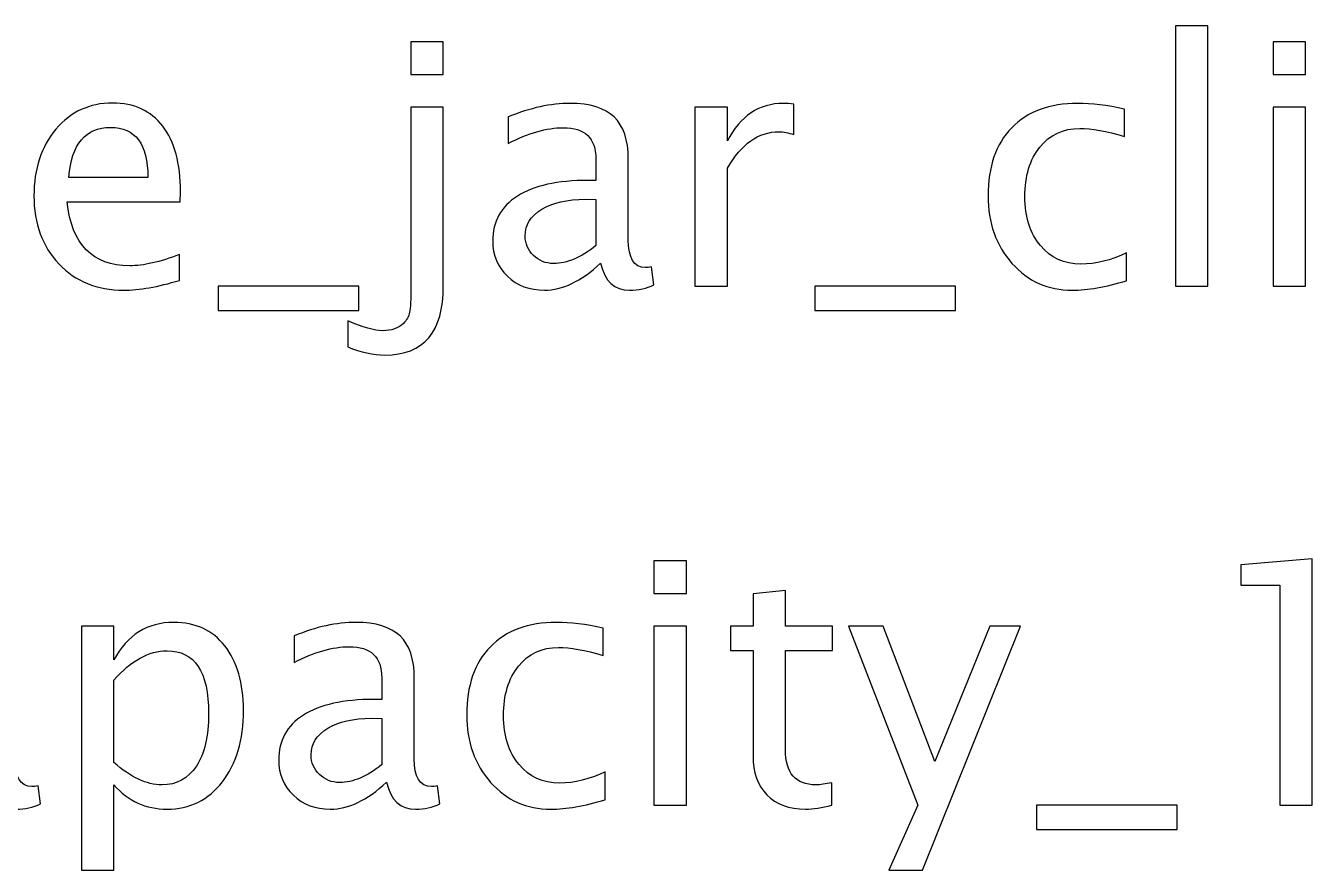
# Model space of a CAD drawing. Header units: centimetres. Extents: x -23.9 to 24.1, y -19.5 to 28.7.
# Drawn here: x -8.97 to 1.1, y 22.09 to 28.71 of the extents above; entities that cross this region are included whole.
import ezdxf

# ---------------------------------------------------------------- set-up
doc = ezdxf.new("R2010")
doc.units = ezdxf.units.CM
doc.header["$MEASUREMENT"] = 0
doc.layers.add('Layer 1', color=7, linetype='Continuous')

msp = doc.modelspace()

# ---------------------------------------------------------------- linework, layer by layer
at = {"layer": 'Layer 1'}
for points, knots in [([(0.03003, 26.67044), (0.03003, 26.67044), (0.03003, 28.71037), (0.03003, 28.71037), (0.03003, 28.71037), (0.03003, 28.71037), (0.28403, 28.71037), (0.28403, 28.71037), (0.28403, 28.71037), (0.28403, 28.71037), (0.28403, 26.67044), (0.28403, 26.67044), (0.28403, 26.67044), (0.28403, 26.67044), (0.03003, 26.67044), (0.03003, 26.67044)], [0, 0, 0, 0, 0.2, 0.2, 0.2, 0.2, 0.4, 0.4, 0.4, 0.4, 0.6, 0.6, 0.6, 0.6, 1, 1, 1, 1]), ([(-5.95396, 28.32938), (-5.95396, 28.32938), (-5.95396, 28.58338), (-5.95396, 28.58338), (-5.95396, 28.58338), (-5.95396, 28.58338), (-5.69996, 28.58338), (-5.69996, 28.58338), (-5.69996, 28.58338), (-5.69996, 28.58338), (-5.69996, 28.32938), (-5.69996, 28.32938), (-5.69996, 28.32938), (-5.69996, 28.32938), (-5.95396, 28.32938), (-5.95396, 28.32938)], [0, 0, 0, 0, 0.2, 0.2, 0.2, 0.2, 0.4, 0.4, 0.4, 0.4, 0.6, 0.6, 0.6, 0.6, 1, 1, 1, 1]), ([(0.79467, 28.32938), (0.79467, 28.32938), (0.79467, 28.58338), (0.79467, 28.58338), (0.79467, 28.58338), (0.79467, 28.58338), (1.04867, 28.58338), (1.04867, 28.58338), (1.04867, 28.58338), (1.04867, 28.58338), (1.04867, 28.32938), (1.04867, 28.32938), (1.04867, 28.32938), (1.04867, 28.32938), (0.79467, 28.32938), (0.79467, 28.32938)], [0, 0, 0, 0, 0.2, 0.2, 0.2, 0.2, 0.4, 0.4, 0.4, 0.4, 0.6, 0.6, 0.6, 0.6, 1, 1, 1, 1]), ([(-7.76414, 26.71542), (-7.9348, 26.66427), (-8.08076, 26.63869), (-8.20247, 26.63869), (-8.20247, 26.63869), (-8.41017, 26.63869), (-8.57906, 26.70748), (-8.70914, 26.84462), (-8.70914, 26.84462), (-8.83923, 26.98177), (-8.9045, 27.15948), (-8.9045, 27.3782), (-8.9045, 27.3782), (-8.9045, 27.59031), (-8.84717, 27.76449), (-8.73208, 27.90075), (-8.73208, 27.90075), (-8.61698, 28.03657), (-8.4697, 28.10448), (-8.29022, 28.10448), (-8.29022, 28.10448), (-8.12045, 28.10448), (-7.98904, 28.04407), (-7.89643, 27.92324), (-7.89643, 27.92324), (-7.80383, 27.80241), (-7.75753, 27.63132), (-7.75753, 27.40951), (-7.75753, 27.40951), (-7.75753, 27.40951), (-7.75885, 27.3319), (-7.75885, 27.3319), (-7.75885, 27.3319), (-7.75885, 27.3319), (-8.6452, 27.3319), (-8.6452, 27.3319), (-8.6452, 27.3319), (-8.60816, 26.99676), (-8.44456, 26.82919), (-8.15484, 26.82919), (-8.15484, 26.82919), (-8.04857, 26.82919), (-7.91848, 26.85918), (-7.76414, 26.91915), (-7.76414, 26.91915), (-7.76414, 26.91915), (-7.76414, 26.71542), (-7.76414, 26.71542)], [0, 0, 0, 0, 0.07692308, 0.07692308, 0.07692308, 0.07692308, 0.15384615, 0.15384615, 0.15384615, 0.15384615, 0.23076923, 0.23076923, 0.23076923, 0.23076923, 0.30769231, 0.30769231, 0.30769231, 0.30769231, 0.38461538, 0.38461538, 0.38461538, 0.38461538, 0.46153846, 0.46153846, 0.46153846, 0.46153846, 0.53846154, 0.53846154, 0.53846154, 0.53846154, 0.61538462, 0.61538462, 0.61538462, 0.61538462, 0.69230769, 0.69230769, 0.69230769, 0.69230769, 0.76923077, 0.76923077, 0.76923077, 0.76923077, 0.84615385, 0.84615385, 0.84615385, 0.84615385, 1, 1, 1, 1]), ([(-4.46877, 26.84903), (-4.62134, 26.7088), (-4.76819, 26.63869), (-4.9093, 26.63869), (-4.9093, 26.63869), (-5.02527, 26.63869), (-5.12185, 26.67485), (-5.19813, 26.74761), (-5.19813, 26.74761), (-5.27486, 26.82037), (-5.31323, 26.91209), (-5.31323, 27.02278), (-5.31323, 27.02278), (-5.31323, 27.17579), (-5.24885, 27.29353), (-5.12008, 27.37555), (-5.12008, 27.37555), (-4.99132, 27.45757), (-4.80655, 27.49858), (-4.56578, 27.49858), (-4.56578, 27.49858), (-4.56578, 27.49858), (-4.50625, 27.49858), (-4.50625, 27.49858), (-4.50625, 27.49858), (-4.50625, 27.49858), (-4.50625, 27.66748), (-4.50625, 27.66748), (-4.50625, 27.66748), (-4.50625, 27.8302), (-4.59092, 27.91133), (-4.76069, 27.91133), (-4.76069, 27.91133), (-4.8921, 27.91133), (-5.03586, 27.86988), (-5.19152, 27.78698), (-5.19152, 27.78698), (-5.19152, 27.78698), (-5.19152, 27.996), (-5.19152, 27.996), (-5.19152, 27.996), (-5.02042, 28.06656), (-4.85903, 28.10183), (-4.70777, 28.10183), (-4.70777, 28.10183), (-4.55211, 28.10183), (-4.43702, 28.06656), (-4.36338, 27.99556), (-4.36338, 27.99556), (-4.28929, 27.92456), (-4.25225, 27.8152), (-4.25225, 27.66748), (-4.25225, 27.66748), (-4.25225, 27.66748), (-4.25225, 27.0338), (-4.25225, 27.0338), (-4.25225, 27.0338), (-4.25225, 26.88872), (-4.20771, 26.81596), (-4.1182, 26.81596), (-4.1182, 26.81596), (-4.10717, 26.81596), (-4.09086, 26.81772), (-4.06925, 26.82125), (-4.06925, 26.82125), (-4.06925, 26.82125), (-4.05117, 26.68014), (-4.05117, 26.68014), (-4.05117, 26.68014), (-4.10893, 26.65236), (-4.17243, 26.63869), (-4.24211, 26.63869), (-4.24211, 26.63869), (-4.36073, 26.63869), (-4.43614, 26.7088), (-4.46877, 26.84903)], [0, 0, 0, 0, 0.05, 0.05, 0.05, 0.05, 0.1, 0.1, 0.1, 0.1, 0.15, 0.15, 0.15, 0.15, 0.2, 0.2, 0.2, 0.2, 0.25, 0.25, 0.25, 0.25, 0.3, 0.3, 0.3, 0.3, 0.35, 0.35, 0.35, 0.35, 0.4, 0.4, 0.4, 0.4, 0.45, 0.45, 0.45, 0.45, 0.5, 0.5, 0.5, 0.5, 0.55, 0.55, 0.55, 0.55, 0.6, 0.6, 0.6, 0.6, 0.65, 0.65, 0.65, 0.65, 0.7, 0.7, 0.7, 0.7, 0.75, 0.75, 0.75, 0.75, 0.8, 0.8, 0.8, 0.8, 0.85, 0.85, 0.85, 0.85, 0.9, 0.9, 0.9, 0.9, 1, 1, 1, 1]), ([(-3.73058, 26.67044), (-3.73058, 26.67044), (-3.73058, 28.07273), (-3.73058, 28.07273), (-3.73058, 28.07273), (-3.73058, 28.07273), (-3.47658, 28.07273), (-3.47658, 28.07273), (-3.47658, 28.07273), (-3.47658, 28.07273), (-3.47658, 27.80771), (-3.47658, 27.80771), (-3.47658, 27.80771), (-3.3756, 28.00394), (-3.2292, 28.10183), (-3.03693, 28.10183), (-3.03693, 28.10183), (-3.01091, 28.10183), (-2.98357, 28.09963), (-2.95535, 28.09522), (-2.95535, 28.09522), (-2.95535, 28.09522), (-2.95535, 27.85754), (-2.95535, 27.85754), (-2.95535, 27.85754), (-2.99945, 27.87209), (-3.03825, 27.87958), (-3.07177, 27.87958), (-3.07177, 27.87958), (-3.23316, 27.87958), (-3.3681, 27.78433), (-3.47658, 27.59339), (-3.47658, 27.59339), (-3.47658, 27.59339), (-3.47658, 26.67044), (-3.47658, 26.67044), (-3.47658, 26.67044), (-3.47658, 26.67044), (-3.73058, 26.67044), (-3.73058, 26.67044)], [0, 0, 0, 0, 0.09090909, 0.09090909, 0.09090909, 0.09090909, 0.18181818, 0.18181818, 0.18181818, 0.18181818, 0.27272727, 0.27272727, 0.27272727, 0.27272727, 0.36363636, 0.36363636, 0.36363636, 0.36363636, 0.45454545, 0.45454545, 0.45454545, 0.45454545, 0.54545455, 0.54545455, 0.54545455, 0.54545455, 0.63636364, 0.63636364, 0.63636364, 0.63636364, 0.72727273, 0.72727273, 0.72727273, 0.72727273, 0.81818182, 0.81818182, 0.81818182, 0.81818182, 1, 1, 1, 1]), ([(-0.35141, 26.71277), (-0.5159, 26.66338), (-0.65789, 26.63869), (-0.77739, 26.63869), (-0.77739, 26.63869), (-0.96701, 26.63869), (-1.124, 26.7088), (-1.24879, 26.84859), (-1.24879, 26.84859), (-1.37359, 26.98882), (-1.43621, 27.16565), (-1.43621, 27.37864), (-1.43621, 27.37864), (-1.43621, 27.60618), (-1.37447, 27.78389), (-1.251, 27.91089), (-1.251, 27.91089), (-1.12753, 28.03833), (-0.95511, 28.10183), (-0.73374, 28.10183), (-0.73374, 28.10183), (-0.62482, 28.10183), (-0.50223, 28.08684), (-0.36729, 28.05685), (-0.36729, 28.05685), (-0.36729, 28.05685), (-0.36729, 27.84254), (-0.36729, 27.84254), (-0.36729, 27.84254), (-0.51061, 27.88488), (-0.62746, 27.90604), (-0.71742, 27.90604), (-0.71742, 27.90604), (-0.84795, 27.90604), (-0.95246, 27.85709), (-1.03051, 27.75964), (-1.03051, 27.75964), (-1.10856, 27.66219), (-1.14781, 27.5321), (-1.14781, 27.36982), (-1.14781, 27.36982), (-1.14781, 27.21239), (-1.10724, 27.08539), (-1.02654, 26.98794), (-1.02654, 26.98794), (-0.94584, 26.89093), (-0.84045, 26.84242), (-0.70948, 26.84242), (-0.70948, 26.84242), (-0.59351, 26.84242), (-0.47445, 26.87241), (-0.35141, 26.93238), (-0.35141, 26.93238), (-0.35141, 26.93238), (-0.35141, 26.71277), (-0.35141, 26.71277)], [0, 0, 0, 0, 0.06666667, 0.06666667, 0.06666667, 0.06666667, 0.13333333, 0.13333333, 0.13333333, 0.13333333, 0.2, 0.2, 0.2, 0.2, 0.26666667, 0.26666667, 0.26666667, 0.26666667, 0.33333333, 0.33333333, 0.33333333, 0.33333333, 0.4, 0.4, 0.4, 0.4, 0.46666667, 0.46666667, 0.46666667, 0.46666667, 0.53333333, 0.53333333, 0.53333333, 0.53333333, 0.6, 0.6, 0.6, 0.6, 0.66666667, 0.66666667, 0.66666667, 0.66666667, 0.73333333, 0.73333333, 0.73333333, 0.73333333, 0.8, 0.8, 0.8, 0.8, 0.86666667, 0.86666667, 0.86666667, 0.86666667, 1, 1, 1, 1]), ([(-6.44873, 26.19419), (-6.44873, 26.19419), (-6.44873, 26.39792), (-6.44873, 26.39792), (-6.44873, 26.39792), (-6.32966, 26.34677), (-6.23882, 26.32119), (-6.17665, 26.32119), (-6.17665, 26.32119), (-6.10609, 26.32119), (-6.05097, 26.34015), (-6.01217, 26.37808), (-6.01217, 26.37808), (-5.98615, 26.40365), (-5.97027, 26.4332), (-5.96366, 26.46583), (-5.96366, 26.46583), (-5.95704, 26.49846), (-5.95396, 26.56681), (-5.95396, 26.67088), (-5.95396, 26.67088), (-5.95396, 26.67088), (-5.95396, 28.07273), (-5.95396, 28.07273), (-5.95396, 28.07273), (-5.95396, 28.07273), (-5.69996, 28.07273), (-5.69996, 28.07273), (-5.69996, 28.07273), (-5.69996, 28.07273), (-5.69996, 26.67132), (-5.69996, 26.67132), (-5.69996, 26.67132), (-5.69996, 26.31105), (-5.85209, 26.13069), (-6.1568, 26.13069), (-6.1568, 26.13069), (-6.2472, 26.13069), (-6.34466, 26.15186), (-6.44873, 26.19419)], [0, 0, 0, 0, 0.09090909, 0.09090909, 0.09090909, 0.09090909, 0.18181818, 0.18181818, 0.18181818, 0.18181818, 0.27272727, 0.27272727, 0.27272727, 0.27272727, 0.36363636, 0.36363636, 0.36363636, 0.36363636, 0.45454545, 0.45454545, 0.45454545, 0.45454545, 0.54545455, 0.54545455, 0.54545455, 0.54545455, 0.63636364, 0.63636364, 0.63636364, 0.63636364, 0.72727273, 0.72727273, 0.72727273, 0.72727273, 0.81818182, 0.81818182, 0.81818182, 0.81818182, 1, 1, 1, 1]), ([(0.79467, 26.67044), (0.79467, 26.67044), (0.79467, 28.07273), (0.79467, 28.07273), (0.79467, 28.07273), (0.79467, 28.07273), (1.04867, 28.07273), (1.04867, 28.07273), (1.04867, 28.07273), (1.04867, 28.07273), (1.04867, 26.67044), (1.04867, 26.67044), (1.04867, 26.67044), (1.04867, 26.67044), (0.79467, 26.67044), (0.79467, 26.67044)], [0, 0, 0, 0, 0.2, 0.2, 0.2, 0.2, 0.4, 0.4, 0.4, 0.4, 0.6, 0.6, 0.6, 0.6, 1, 1, 1, 1]), ([(-8.63197, 27.5224), (-8.63197, 27.5224), (-8.01285, 27.5224), (-8.01285, 27.5224), (-8.01285, 27.5224), (-8.01285, 27.78345), (-8.11031, 27.91398), (-8.30477, 27.91398), (-8.30477, 27.91398), (-8.50057, 27.91398), (-8.60949, 27.78345), (-8.63197, 27.5224)], [0, 0, 0, 0, 0.25, 0.25, 0.25, 0.25, 0.5, 0.5, 0.5, 0.5, 1, 1, 1, 1]), ([(-4.50625, 26.9875), (-4.50625, 26.9875), (-4.50625, 27.34777), (-4.50625, 27.34777), (-4.50625, 27.34777), (-4.50625, 27.34777), (-4.58783, 27.35042), (-4.58783, 27.35042), (-4.58783, 27.35042), (-4.72894, 27.35042), (-4.84271, 27.3244), (-4.92958, 27.27237), (-4.92958, 27.27237), (-5.01601, 27.21989), (-5.05923, 27.15066), (-5.05923, 27.06423), (-5.05923, 27.06423), (-5.05923, 27.00381), (-5.03762, 26.95266), (-4.99485, 26.91077), (-4.99485, 26.91077), (-4.95163, 26.86888), (-4.89916, 26.84771), (-4.83698, 26.84771), (-4.83698, 26.84771), (-4.73115, 26.84771), (-4.6209, 26.89445), (-4.50625, 26.9875)], [0, 0, 0, 0, 0.125, 0.125, 0.125, 0.125, 0.25, 0.25, 0.25, 0.25, 0.375, 0.375, 0.375, 0.375, 0.5, 0.5, 0.5, 0.5, 0.625, 0.625, 0.625, 0.625, 0.75, 0.75, 0.75, 0.75, 1, 1, 1, 1]), ([(-7.46208, 26.47994), (-7.46208, 26.47994), (-7.46208, 26.67044), (-7.46208, 26.67044), (-7.46208, 26.67044), (-7.46208, 26.67044), (-6.36141, 26.67044), (-6.36141, 26.67044), (-6.36141, 26.67044), (-6.36141, 26.67044), (-6.36141, 26.47994), (-6.36141, 26.47994), (-6.36141, 26.47994), (-6.36141, 26.47994), (-7.46208, 26.47994), (-7.46208, 26.47994)], [0, 0, 0, 0, 0.2, 0.2, 0.2, 0.2, 0.4, 0.4, 0.4, 0.4, 0.6, 0.6, 0.6, 0.6, 1, 1, 1, 1]), ([(-2.79087, 26.47994), (-2.79087, 26.47994), (-2.79087, 26.67044), (-2.79087, 26.67044), (-2.79087, 26.67044), (-2.79087, 26.67044), (-1.6902, 26.67044), (-1.6902, 26.67044), (-1.6902, 26.67044), (-1.6902, 26.67044), (-1.6902, 26.47994), (-1.6902, 26.47994), (-1.6902, 26.47994), (-1.6902, 26.47994), (-2.79087, 26.47994), (-2.79087, 26.47994)], [0, 0, 0, 0, 0.2, 0.2, 0.2, 0.2, 0.4, 0.4, 0.4, 0.4, 0.6, 0.6, 0.6, 0.6, 1, 1, 1, 1]), ([(-4.05094, 24.26362), (-4.05094, 24.26362), (-4.05094, 24.51762), (-4.05094, 24.51762), (-4.05094, 24.51762), (-4.05094, 24.51762), (-3.79694, 24.51762), (-3.79694, 24.51762), (-3.79694, 24.51762), (-3.79694, 24.51762), (-3.79694, 24.26362), (-3.79694, 24.26362), (-3.79694, 24.26362), (-3.79694, 24.26362), (-4.05094, 24.26362), (-4.05094, 24.26362)], [0, 0, 0, 0, 0.2, 0.2, 0.2, 0.2, 0.4, 0.4, 0.4, 0.4, 0.6, 0.6, 0.6, 0.6, 1, 1, 1, 1]), ([(0.84781, 22.60468), (0.84781, 22.60468), (0.84781, 24.32712), (0.84781, 24.32712), (0.84781, 24.32712), (0.84781, 24.32712), (0.54354, 24.32712), (0.54354, 24.32712), (0.54354, 24.32712), (0.54354, 24.32712), (0.54354, 24.48587), (0.54354, 24.48587), (0.54354, 24.48587), (0.54354, 24.48587), (1.10181, 24.53349), (1.10181, 24.53349), (1.10181, 24.53349), (1.10181, 24.53349), (1.10181, 22.60468), (1.10181, 22.60468), (1.10181, 22.60468), (1.10181, 22.60468), (0.84781, 22.60468), (0.84781, 22.60468)], [0, 0, 0, 0, 0.14285714, 0.14285714, 0.14285714, 0.14285714, 0.28571429, 0.28571429, 0.28571429, 0.28571429, 0.42857143, 0.42857143, 0.42857143, 0.42857143, 0.57142857, 0.57142857, 0.57142857, 0.57142857, 0.71428571, 0.71428571, 0.71428571, 0.71428571, 1, 1, 1, 1]), ([(-2.65924, 22.60512), (-2.73773, 22.58351), (-2.80608, 22.57293), (-2.86385, 22.57293), (-2.86385, 22.57293), (-2.9935, 22.57293), (-3.09448, 22.60997), (-3.1668, 22.68405), (-3.1668, 22.68405), (-3.23956, 22.75814), (-3.27572, 22.86088), (-3.27572, 22.99274), (-3.27572, 22.99274), (-3.27572, 22.99274), (-3.27572, 23.81647), (-3.27572, 23.81647), (-3.27572, 23.81647), (-3.27572, 23.81647), (-3.45122, 23.81647), (-3.45122, 23.81647), (-3.45122, 23.81647), (-3.45122, 23.81647), (-3.45122, 24.00697), (-3.45122, 24.00697), (-3.45122, 24.00697), (-3.45122, 24.00697), (-3.27572, 24.00697), (-3.27572, 24.00697), (-3.27572, 24.00697), (-3.27572, 24.00697), (-3.27572, 24.26053), (-3.27572, 24.26053), (-3.27572, 24.26053), (-3.27572, 24.26053), (-3.02172, 24.28478), (-3.02172, 24.28478), (-3.02172, 24.28478), (-3.02172, 24.28478), (-3.02172, 24.00697), (-3.02172, 24.00697), (-3.02172, 24.00697), (-3.02172, 24.00697), (-2.65395, 24.00697), (-2.65395, 24.00697), (-2.65395, 24.00697), (-2.65395, 24.00697), (-2.65395, 23.81647), (-2.65395, 23.81647), (-2.65395, 23.81647), (-2.65395, 23.81647), (-3.02172, 23.81647), (-3.02172, 23.81647), (-3.02172, 23.81647), (-3.02172, 23.81647), (-3.02172, 23.0386), (-3.02172, 23.0386), (-3.02172, 23.0386), (-3.02172, 22.85515), (-2.9419, 22.76343), (-2.78271, 22.76343), (-2.78271, 22.76343), (-2.74876, 22.76343), (-2.70775, 22.76916), (-2.65924, 22.78019), (-2.65924, 22.78019), (-2.65924, 22.78019), (-2.65924, 22.60512), (-2.65924, 22.60512)], [0, 0, 0, 0, 0.05555556, 0.05555556, 0.05555556, 0.05555556, 0.11111111, 0.11111111, 0.11111111, 0.11111111, 0.16666667, 0.16666667, 0.16666667, 0.16666667, 0.22222222, 0.22222222, 0.22222222, 0.22222222, 0.27777778, 0.27777778, 0.27777778, 0.27777778, 0.33333333, 0.33333333, 0.33333333, 0.33333333, 0.38888889, 0.38888889, 0.38888889, 0.38888889, 0.44444444, 0.44444444, 0.44444444, 0.44444444, 0.5, 0.5, 0.5, 0.5, 0.55555556, 0.55555556, 0.55555556, 0.55555556, 0.61111111, 0.61111111, 0.61111111, 0.61111111, 0.66666667, 0.66666667, 0.66666667, 0.66666667, 0.72222222, 0.72222222, 0.72222222, 0.72222222, 0.77777778, 0.77777778, 0.77777778, 0.77777778, 0.83333333, 0.83333333, 0.83333333, 0.83333333, 0.88888889, 0.88888889, 0.88888889, 0.88888889, 1, 1, 1, 1]), ([(-9.27029, 22.78327), (-9.42286, 22.64304), (-9.56971, 22.57293), (-9.71082, 22.57293), (-9.71082, 22.57293), (-9.82679, 22.57293), (-9.92337, 22.60909), (-9.99965, 22.68185), (-9.99965, 22.68185), (-10.07638, 22.75461), (-10.11475, 22.84633), (-10.11475, 22.95702), (-10.11475, 22.95702), (-10.11475, 23.11003), (-10.05037, 23.22777), (-9.9216, 23.30979), (-9.9216, 23.30979), (-9.79284, 23.39181), (-9.60807, 23.43282), (-9.3673, 23.43282), (-9.3673, 23.43282), (-9.3673, 23.43282), (-9.30777, 23.43282), (-9.30777, 23.43282), (-9.30777, 23.43282), (-9.30777, 23.43282), (-9.30777, 23.60172), (-9.30777, 23.60172), (-9.30777, 23.60172), (-9.30777, 23.76444), (-9.39244, 23.84557), (-9.56221, 23.84557), (-9.56221, 23.84557), (-9.69362, 23.84557), (-9.83738, 23.80412), (-9.99304, 23.72122), (-9.99304, 23.72122), (-9.99304, 23.72122), (-9.99304, 23.93024), (-9.99304, 23.93024), (-9.99304, 23.93024), (-9.82194, 24.0008), (-9.66055, 24.03607), (-9.50929, 24.03607), (-9.50929, 24.03607), (-9.35363, 24.03607), (-9.23854, 24.0008), (-9.1649, 23.9298), (-9.1649, 23.9298), (-9.09081, 23.8588), (-9.05377, 23.74944), (-9.05377, 23.60172), (-9.05377, 23.60172), (-9.05377, 23.60172), (-9.05377, 22.96804), (-9.05377, 22.96804), (-9.05377, 22.96804), (-9.05377, 22.82296), (-9.00923, 22.7502), (-8.91972, 22.7502), (-8.91972, 22.7502), (-8.90869, 22.7502), (-8.89238, 22.75196), (-8.87077, 22.75549), (-8.87077, 22.75549), (-8.87077, 22.75549), (-8.85269, 22.61438), (-8.85269, 22.61438), (-8.85269, 22.61438), (-8.91045, 22.5866), (-8.97395, 22.57293), (-9.04363, 22.57293), (-9.04363, 22.57293), (-9.16225, 22.57293), (-9.23766, 22.64304), (-9.27029, 22.78327)], [0, 0, 0, 0, 0.05, 0.05, 0.05, 0.05, 0.1, 0.1, 0.1, 0.1, 0.15, 0.15, 0.15, 0.15, 0.2, 0.2, 0.2, 0.2, 0.25, 0.25, 0.25, 0.25, 0.3, 0.3, 0.3, 0.3, 0.35, 0.35, 0.35, 0.35, 0.4, 0.4, 0.4, 0.4, 0.45, 0.45, 0.45, 0.45, 0.5, 0.5, 0.5, 0.5, 0.55, 0.55, 0.55, 0.55, 0.6, 0.6, 0.6, 0.6, 0.65, 0.65, 0.65, 0.65, 0.7, 0.7, 0.7, 0.7, 0.75, 0.75, 0.75, 0.75, 0.8, 0.8, 0.8, 0.8, 0.85, 0.85, 0.85, 0.85, 0.9, 0.9, 0.9, 0.9, 1, 1, 1, 1]), ([(-8.5321, 22.09403), (-8.5321, 22.09403), (-8.5321, 24.00697), (-8.5321, 24.00697), (-8.5321, 24.00697), (-8.5321, 24.00697), (-8.2781, 24.00697), (-8.2781, 24.00697), (-8.2781, 24.00697), (-8.2781, 24.00697), (-8.2781, 23.74195), (-8.2781, 23.74195), (-8.2781, 23.74195), (-8.17403, 23.93818), (-8.01749, 24.03607), (-7.80891, 24.03607), (-7.80891, 24.03607), (-7.64001, 24.03607), (-7.50728, 23.97478), (-7.41027, 23.85175), (-7.41027, 23.85175), (-7.31325, 23.72872), (-7.26475, 23.56071), (-7.26475, 23.34772), (-7.26475, 23.34772), (-7.26475, 23.11577), (-7.31987, 22.92835), (-7.42967, 22.78636), (-7.42967, 22.78636), (-7.53947, 22.64393), (-7.68411, 22.57293), (-7.86315, 22.57293), (-7.86315, 22.57293), (-8.02939, 22.57293), (-8.16786, 22.63643), (-8.2781, 22.76387), (-8.2781, 22.76387), (-8.2781, 22.76387), (-8.2781, 22.09403), (-8.2781, 22.09403), (-8.2781, 22.09403), (-8.2781, 22.09403), (-8.5321, 22.09403), (-8.5321, 22.09403)], [0, 0, 0, 0, 0.08333333, 0.08333333, 0.08333333, 0.08333333, 0.16666667, 0.16666667, 0.16666667, 0.16666667, 0.25, 0.25, 0.25, 0.25, 0.33333333, 0.33333333, 0.33333333, 0.33333333, 0.41666667, 0.41666667, 0.41666667, 0.41666667, 0.5, 0.5, 0.5, 0.5, 0.58333333, 0.58333333, 0.58333333, 0.58333333, 0.66666667, 0.66666667, 0.66666667, 0.66666667, 0.75, 0.75, 0.75, 0.75, 0.83333333, 0.83333333, 0.83333333, 0.83333333, 1, 1, 1, 1]), ([(-6.14424, 22.78327), (-6.29681, 22.64304), (-6.44366, 22.57293), (-6.58477, 22.57293), (-6.58477, 22.57293), (-6.70074, 22.57293), (-6.79732, 22.60909), (-6.8736, 22.68185), (-6.8736, 22.68185), (-6.95033, 22.75461), (-6.9887, 22.84633), (-6.9887, 22.95702), (-6.9887, 22.95702), (-6.9887, 23.11003), (-6.92432, 23.22777), (-6.79555, 23.30979), (-6.79555, 23.30979), (-6.66679, 23.39181), (-6.48202, 23.43282), (-6.24125, 23.43282), (-6.24125, 23.43282), (-6.24125, 23.43282), (-6.18172, 23.43282), (-6.18172, 23.43282), (-6.18172, 23.43282), (-6.18172, 23.43282), (-6.18172, 23.60172), (-6.18172, 23.60172), (-6.18172, 23.60172), (-6.18172, 23.76444), (-6.26639, 23.84557), (-6.43616, 23.84557), (-6.43616, 23.84557), (-6.56757, 23.84557), (-6.71133, 23.80412), (-6.86699, 23.72122), (-6.86699, 23.72122), (-6.86699, 23.72122), (-6.86699, 23.93024), (-6.86699, 23.93024), (-6.86699, 23.93024), (-6.69589, 24.0008), (-6.5345, 24.03607), (-6.38324, 24.03607), (-6.38324, 24.03607), (-6.22758, 24.03607), (-6.11249, 24.0008), (-6.03885, 23.9298), (-6.03885, 23.9298), (-5.96476, 23.8588), (-5.92772, 23.74944), (-5.92772, 23.60172), (-5.92772, 23.60172), (-5.92772, 23.60172), (-5.92772, 22.96804), (-5.92772, 22.96804), (-5.92772, 22.96804), (-5.92772, 22.82296), (-5.88318, 22.7502), (-5.79367, 22.7502), (-5.79367, 22.7502), (-5.78264, 22.7502), (-5.76633, 22.75196), (-5.74472, 22.75549), (-5.74472, 22.75549), (-5.74472, 22.75549), (-5.72664, 22.61438), (-5.72664, 22.61438), (-5.72664, 22.61438), (-5.7844, 22.5866), (-5.8479, 22.57293), (-5.91758, 22.57293), (-5.91758, 22.57293), (-6.0362, 22.57293), (-6.11161, 22.64304), (-6.14424, 22.78327)], [0, 0, 0, 0, 0.05, 0.05, 0.05, 0.05, 0.1, 0.1, 0.1, 0.1, 0.15, 0.15, 0.15, 0.15, 0.2, 0.2, 0.2, 0.2, 0.25, 0.25, 0.25, 0.25, 0.3, 0.3, 0.3, 0.3, 0.35, 0.35, 0.35, 0.35, 0.4, 0.4, 0.4, 0.4, 0.45, 0.45, 0.45, 0.45, 0.5, 0.5, 0.5, 0.5, 0.55, 0.55, 0.55, 0.55, 0.6, 0.6, 0.6, 0.6, 0.65, 0.65, 0.65, 0.65, 0.7, 0.7, 0.7, 0.7, 0.75, 0.75, 0.75, 0.75, 0.8, 0.8, 0.8, 0.8, 0.85, 0.85, 0.85, 0.85, 0.9, 0.9, 0.9, 0.9, 1, 1, 1, 1]), ([(-4.43238, 22.64701), (-4.59687, 22.59762), (-4.73886, 22.57293), (-4.85836, 22.57293), (-4.85836, 22.57293), (-5.04798, 22.57293), (-5.20497, 22.64304), (-5.32976, 22.78283), (-5.32976, 22.78283), (-5.45456, 22.92306), (-5.51718, 23.09989), (-5.51718, 23.31288), (-5.51718, 23.31288), (-5.51718, 23.54042), (-5.45544, 23.71813), (-5.33197, 23.84513), (-5.33197, 23.84513), (-5.2085, 23.97257), (-5.03608, 24.03607), (-4.81471, 24.03607), (-4.81471, 24.03607), (-4.70579, 24.03607), (-4.5832, 24.02108), (-4.44826, 23.99109), (-4.44826, 23.99109), (-4.44826, 23.99109), (-4.44826, 23.77678), (-4.44826, 23.77678), (-4.44826, 23.77678), (-4.59158, 23.81912), (-4.70843, 23.84028), (-4.79839, 23.84028), (-4.79839, 23.84028), (-4.92892, 23.84028), (-5.03343, 23.79133), (-5.11148, 23.69388), (-5.11148, 23.69388), (-5.18953, 23.59643), (-5.22878, 23.46634), (-5.22878, 23.30406), (-5.22878, 23.30406), (-5.22878, 23.14663), (-5.18821, 23.01963), (-5.10751, 22.92218), (-5.10751, 22.92218), (-5.02681, 22.82517), (-4.92142, 22.77666), (-4.79045, 22.77666), (-4.79045, 22.77666), (-4.67448, 22.77666), (-4.55542, 22.80665), (-4.43238, 22.86662), (-4.43238, 22.86662), (-4.43238, 22.86662), (-4.43238, 22.64701), (-4.43238, 22.64701)], [0, 0, 0, 0, 0.06666667, 0.06666667, 0.06666667, 0.06666667, 0.13333333, 0.13333333, 0.13333333, 0.13333333, 0.2, 0.2, 0.2, 0.2, 0.26666667, 0.26666667, 0.26666667, 0.26666667, 0.33333333, 0.33333333, 0.33333333, 0.33333333, 0.4, 0.4, 0.4, 0.4, 0.46666667, 0.46666667, 0.46666667, 0.46666667, 0.53333333, 0.53333333, 0.53333333, 0.53333333, 0.6, 0.6, 0.6, 0.6, 0.66666667, 0.66666667, 0.66666667, 0.66666667, 0.73333333, 0.73333333, 0.73333333, 0.73333333, 0.8, 0.8, 0.8, 0.8, 0.86666667, 0.86666667, 0.86666667, 0.86666667, 1, 1, 1, 1]), ([(-4.05094, 22.60468), (-4.05094, 22.60468), (-4.05094, 24.00697), (-4.05094, 24.00697), (-4.05094, 24.00697), (-4.05094, 24.00697), (-3.79694, 24.00697), (-3.79694, 24.00697), (-3.79694, 24.00697), (-3.79694, 24.00697), (-3.79694, 22.60468), (-3.79694, 22.60468), (-3.79694, 22.60468), (-3.79694, 22.60468), (-4.05094, 22.60468), (-4.05094, 22.60468)], [0, 0, 0, 0, 0.2, 0.2, 0.2, 0.2, 0.4, 0.4, 0.4, 0.4, 0.6, 0.6, 0.6, 0.6, 1, 1, 1, 1]), ([(-2.21386, 22.09403), (-2.21386, 22.09403), (-1.98632, 22.60292), (-1.98632, 22.60292), (-1.98632, 22.60292), (-1.98632, 22.60292), (-2.52959, 24.00697), (-2.52959, 24.00697), (-2.52959, 24.00697), (-2.52959, 24.00697), (-2.25707, 24.00697), (-2.25707, 24.00697), (-2.25707, 24.00697), (-2.25707, 24.00697), (-1.85314, 22.94511), (-1.85314, 22.94511), (-1.85314, 22.94511), (-1.85314, 22.94511), (-1.42231, 24.00697), (-1.42231, 24.00697), (-1.42231, 24.00697), (-1.42231, 24.00697), (-1.18287, 24.00697), (-1.18287, 24.00697), (-1.18287, 24.00697), (-1.18287, 24.00697), (-1.94927, 22.09403), (-1.94927, 22.09403), (-1.94927, 22.09403), (-1.94927, 22.09403), (-2.21386, 22.09403), (-2.21386, 22.09403)], [0, 0, 0, 0, 0.11111111, 0.11111111, 0.11111111, 0.11111111, 0.22222222, 0.22222222, 0.22222222, 0.22222222, 0.33333333, 0.33333333, 0.33333333, 0.33333333, 0.44444444, 0.44444444, 0.44444444, 0.44444444, 0.55555556, 0.55555556, 0.55555556, 0.55555556, 0.66666667, 0.66666667, 0.66666667, 0.66666667, 0.77777778, 0.77777778, 0.77777778, 0.77777778, 1, 1, 1, 1]), ([(-8.2781, 22.93894), (-8.14713, 22.82208), (-8.02234, 22.76343), (-7.90372, 22.76343), (-7.90372, 22.76343), (-7.78686, 22.76343), (-7.69646, 22.81238), (-7.63296, 22.90983), (-7.63296, 22.90983), (-7.56902, 23.00729), (-7.53727, 23.14443), (-7.53727, 23.3217), (-7.53727, 23.3217), (-7.53727, 23.64978), (-7.64575, 23.81382), (-7.86271, 23.81382), (-7.86271, 23.81382), (-8.0047, 23.81382), (-8.14316, 23.7371), (-8.2781, 23.5832), (-8.2781, 23.5832), (-8.2781, 23.5832), (-8.2781, 22.93894), (-8.2781, 22.93894)], [0, 0, 0, 0, 0.14285714, 0.14285714, 0.14285714, 0.14285714, 0.28571429, 0.28571429, 0.28571429, 0.28571429, 0.42857143, 0.42857143, 0.42857143, 0.42857143, 0.57142857, 0.57142857, 0.57142857, 0.57142857, 0.71428571, 0.71428571, 0.71428571, 0.71428571, 1, 1, 1, 1]), ([(-6.18172, 22.92174), (-6.18172, 22.92174), (-6.18172, 23.28201), (-6.18172, 23.28201), (-6.18172, 23.28201), (-6.18172, 23.28201), (-6.2633, 23.28466), (-6.2633, 23.28466), (-6.2633, 23.28466), (-6.40441, 23.28466), (-6.51818, 23.25864), (-6.60505, 23.20661), (-6.60505, 23.20661), (-6.69148, 23.15413), (-6.7347, 23.0849), (-6.7347, 22.99847), (-6.7347, 22.99847), (-6.7347, 22.93805), (-6.71309, 22.8869), (-6.67032, 22.84501), (-6.67032, 22.84501), (-6.6271, 22.80312), (-6.57463, 22.78195), (-6.51245, 22.78195), (-6.51245, 22.78195), (-6.40662, 22.78195), (-6.29637, 22.82869), (-6.18172, 22.92174)], [0, 0, 0, 0, 0.125, 0.125, 0.125, 0.125, 0.25, 0.25, 0.25, 0.25, 0.375, 0.375, 0.375, 0.375, 0.5, 0.5, 0.5, 0.5, 0.625, 0.625, 0.625, 0.625, 0.75, 0.75, 0.75, 0.75, 1, 1, 1, 1]), ([(-1.05719, 22.41418), (-1.05719, 22.41418), (-1.05719, 22.60468), (-1.05719, 22.60468), (-1.05719, 22.60468), (-1.05719, 22.60468), (0.04348, 22.60468), (0.04348, 22.60468), (0.04348, 22.60468), (0.04348, 22.60468), (0.04348, 22.41418), (0.04348, 22.41418), (0.04348, 22.41418), (0.04348, 22.41418), (-1.05719, 22.41418), (-1.05719, 22.41418)], [0, 0, 0, 0, 0.2, 0.2, 0.2, 0.2, 0.4, 0.4, 0.4, 0.4, 0.6, 0.6, 0.6, 0.6, 1, 1, 1, 1])]:
    msp.add_open_spline(points, degree=3, knots=knots, dxfattribs=at)

doc.saveas('drawing.dxf')
